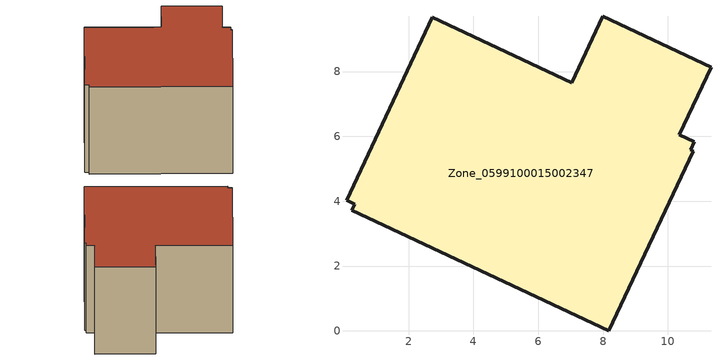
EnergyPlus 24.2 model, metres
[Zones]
Zone_0599100015002347
 floor ground (C_G): 0.09,4.03 2.74,9.67 7.03,7.66 7.99,9.71 11.33,8.14 10.35,6.05 10.81,5.83 10.71,5.58 10.78,5.54 8.18,0 0.25,3.72 0.33,3.91 z1.47
 wall outside (C_F): 11.33,8.14 7.99,9.71 7.03,7.66 2.74,9.67 0.09,4.03 0.33,3.91 0.25,3.72 8.18,0 10.78,5.54 10.71,5.58 10.81,5.83 10.35,6.05 11.33,8.14 z1.47:7.88
 roof outside (C_R): 10.81,5.83 10.35,6.05 11.33,8.14 7.99,9.71 7.03,7.66 2.74,9.67 0.09,4.03 0.33,3.91 0.25,3.72 8.18,0 10.78,5.54 10.71,5.58 z7.88
[BUILDING]
Pand.0599100015002347: North Axis=0; Terrain=City; Loads Convergence Tolerance Value=0.04; Temperature Convergence Tolerance Value=0.4; Solar Distribution=FullExterior; Maximum Number of Warmup Days=25; Minimum Number of Warmup Days=1
[Site:Location]
Rotterdam.The.Hague.AP_ZH_NLD Design_Conditions: Latitude=51.96; Longitude=4.45; Time Zone=1; Elevation=-4.5
[SITE:GROUNDTEMPERATURE:BUILDINGSURFACE]
18, 18, 18, 18, 18, 18, 18, 18, 18, 18, 18, 18
[MATERIAL] Thermal Absorptance=0.9; Solar Absorptance=0.7; Visible Absorptance=0.7
Name | Roughness | Thickness | Conductivity | Density | Specific Heat
G.D.1965 | MediumSmooth | 0.15 | 1 | 540 | 1210
F.D.1965 | Rough | 0.3 | 0.857143 | 1920 | 840
R.D.1965 | MediumRough | 0.2 | 0.08 | 1500 | 1000
[CONSTRUCTION]
C_G: G.D.1965
C_F: F.D.1965
C_R: R.D.1965
[ZONE]
Zone_0599100015002347: Type=1; Multiplier=1; Ceiling Height=Autocalculate; Volume=Autocalculate; Floor Area=autocalculate; Part of Total Floor Area=Yes
[ZONEINFILTRATION:DESIGNFLOWRATE]
Infil_Zone_0599100015002347: Zone or ZoneList or Space or SpaceList=Zone_0599100015002347; Schedule=AlwaysOn; Design Flow Rate Calculation Method=Flow/Area; Flow Rate per Floor Area=0.0042; Constant Term Coefficient=1; Temperature Term Coefficient=0; Velocity Term Coefficient=0; Velocity Squared Term Coefficient=0
[HVACTEMPLATE:ZONE:IDEALLOADSAIRSYSTEM]
Zone_0599100015002347: Maximum Heating Supply Air Temperature=50; Minimum Cooling Supply Air Temperature=13; Maximum Heating Supply Air Humidity Ratio=0.0156; Minimum Cooling Supply Air Humidity Ratio=0.0077; Heating Limit=NoLimit; Cooling Limit=NoLimit; Dehumidification Control Type=ConstantSensibleHeatRatio; Cooling Sensible Heat Ratio=0.7; Dehumidification Setpoint=60; Humidification Control Type=None; Humidification Setpoint=30; Outdoor Air Method=None; Outdoor Air Flow Rate per Person=0.00944; Outdoor Air Flow Rate per Zone Floor Area=0; Outdoor Air Flow Rate per Zone=0; Demand Controlled Ventilation Type=None; Outdoor Air Economizer Type=NoEconomizer; Heat Recovery Type=None; Sensible Heat Recovery Effectiveness=0.7; Latent Heat Recovery Effectiveness=0.65
[ZONECONTROL:THERMOSTAT]
ThermostatControl_Zone_0599100015002347: Zone or ZoneList=Zone_0599100015002347; Control Type Schedule=DualSetpointControlType; Control 1=Thermostat_Zone_0599100015002347; Temperature Difference Between Cutout And Setpoint=0
[THERMOSTATSETPOINT:DUALSETPOINT]
Thermostat_Zone_0599100015002347: Heating Setpoint Temperature Schedule=HeatingSetpoint_Zone_0599100015002347; Cooling Setpoint Temperature Schedule=CoolingSetpoint_Zone_0599100015002347
[SCHEDULE:COMPACT]
HeatingSetpoint_Zone_0599100015002347: Through: 12/31, For: AllDays, Until: 24:00, 21
CoolingSetpoint_Zone_0599100015002347: Through: 12/31, For: AllDays, Until: 24:00, 24
DualSetpointControlType: Through: 12/31, For: AllDays, Until: 24:00, 4
AlwaysOn: Through: 12/31, For: AllDays, Until: 24:00, 1
